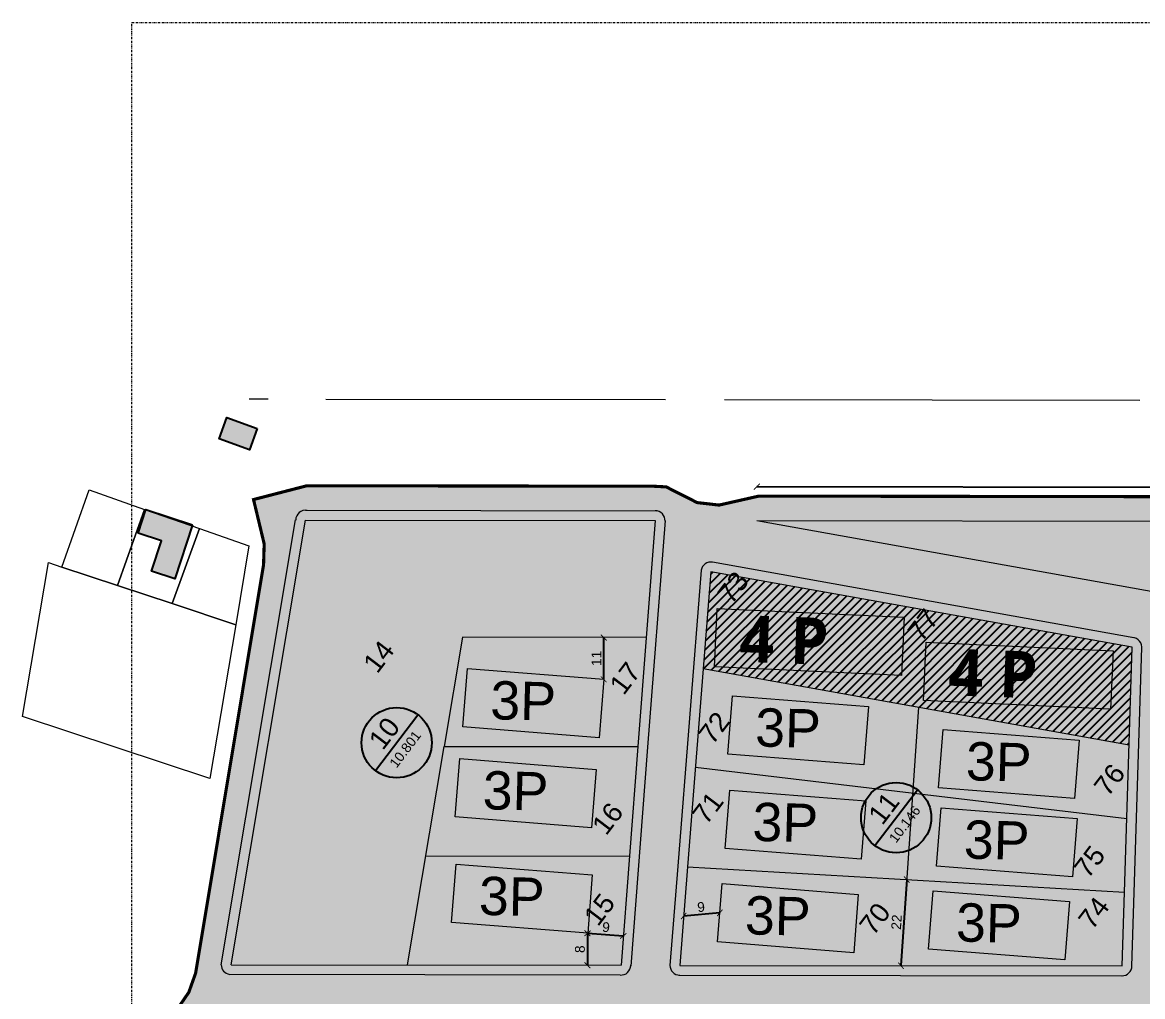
# Model space of a CAD drawing. Header units: millimetres. Extents: x -71 to 10084, y -63 to 6230.
# Drawn here: x 9054.3 to 9341.3, y 3042.8 to 3292.4 of the extents above; entities that cross this region are included whole.
import ezdxf
from ezdxf.enums import TextEntityAlignment as Align

# ---------------------------------------------------------------- set-up
doc = ezdxf.new("R2010")
doc.units = ezdxf.units.MM
doc.linetypes.add('TRAZO_Y_PUNTO', pattern=[1, 0.5, -0.25, 0, -0.25])
for name, color, linetype, lineweight, true_color in [('00.PROPUESTAS EDIFICACION', 251, 'Continuous', 5, 0x575757), ('000.TEJIDO', 214, 'Continuous', 5, 0xac029b), ('0000PARCELAS', 252, 'Continuous', 5, 0x969696), ('0000VEREDAS', 252, 'Continuous', 5, 0xa58d95), ('000CUADRAS', 251, 'Continuous', 5, 0x575757), ('00CALLES PROPUESTAS SECUNDARIAS', 18, 'Continuous', 30, 0x000000), ('01. Parcelas Esc. Urbana', 8, 'Continuous', 5, 0x808080), ('COTAS', 154, 'Continuous', 5, 0x004f9e)]:
    doc.layers.add(name, color=color, linetype=linetype, lineweight=lineweight, true_color=true_color)
for name, color, linetype, lineweight in [('5 Claves calificaciones', 22, 'Continuous', 25), ('6 Cotas parcelación', 75, 'Continuous', 18), ('MEDIANERA', 30, 'TRAZO_Y_PUNTO', 20)]:
    doc.layers.add(name, color=color, linetype=linetype, lineweight=lineweight)
for name, color, linetype in [('Edificaciones Pilar', 50, 'Continuous'), ('LT-AMBITO', 1, 'Continuous'), ('LT-SIST CALZADAS', 8, 'Continuous'), ('LT-SIST EV PUBLICO', 3, 'Continuous'), ('LT-SIST VEREDAS', 9, 'Continuous'), ('LT-ZONA R2', 30, 'Continuous'), ('LT-ZONA R3', 1, 'Continuous')]:
    doc.layers.add(name, color=color, linetype=linetype)
doc.styles.add('Arial', font='arial.ttf')
doc.styles.add('ES_TEXTO PARA BLOQUES', font='arial.ttf')
doc.styles.add('LOCALES', font='@Yu Gothic.ttf', dxfattribs={"height": 2})
doc.dimstyles.new('1000', dxfattribs={"dimtxt": 2.5, "dimasz": 1.5, "dimexe": 1.25, "dimexo": 0.625, "dimtad": 1, "dimdec": 0, "dimtxsty": 'Arial', "dimblk": 'ARCHTICK', "dimcen": 2.5, "dimse1": 1, "dimse2": 1, "dimazin": 3, "dimtfac": 1, "dimtdec": 0, "dimtmove": 2, "dimatfit": 3})

# ---------------------------------------------------------------- blocks, each defined once
blk = doc.blocks.new('_ArchTick')
at = {"color": 0, "linetype": 'ByBlock', "const_width": 0.15}
blk.add_lwpolyline([(-0.5, -0.5), (0.5, 0.5)], dxfattribs=at)
blk = doc.blocks.new('*D229')
at = {"layer": 'COTAS', "color": 0, "linetype": 'Continuous', "lineweight": -2, "transparency": 16777216}
blk.add_line((9242.48, 3173.46), (9796.25, 3172.7), dxfattribs=at)
at = {"layer": 'COTAS', "color": 0, "linetype": 'Continuous', "lineweight": -2, "transparency": 16777216, "xscale": 1.5, "yscale": 1.5, "zscale": 1.5}
for p, rotation in [((9242.48, 3173.46), 179.9220765378422), ((9796.25, 3172.7), -0.07792346215771391)]:
    blk.add_blockref('_ArchTick', p, dxfattribs=dict(at, rotation=rotation))
at = {"layer": 'COTAS', "color": 0, "linetype": 'Continuous', "transparency": 16777216, "insert": (9519.37, 3174.98), "char_height": 2.5, "attachment_point": 5, "rotation": 359.9221, "style": 'Arial'}
blk.add_mtext('554', dxfattribs=at)
blk = doc.blocks.new('10X50')
at = {"layer": '000.TEJIDO', "linetype": 'Continuous', "transparency": 33554687}
h = blk.add_hatch(color=256, dxfattribs=at)
h.dxf.hatch_style = 1
h.paths.add_polyline_path([(42.06, 27.04), (33.95, 39.65), (-6.43, 13.7), (1.68, 1.08)])
at = {"layer": '000.TEJIDO', "linetype": 'Continuous'}
blk.add_lwpolyline([(-6.43, 13.7), (1.68, 1.08), (42.06, 27.04), (33.95, 39.65)], close=True, dxfattribs=at)
at = {"linetype": 'Continuous', "insert": (2.82, 17.18), "char_height": 9.8139, "width": 88.9442, "attachment_point": 1, "rotation": 33.1352, "style": 'LOCALES'}
blk.add_mtext('{\\C256;\\c0;3 P}', dxfattribs=at)
blk = doc.blocks.new('10 X 30')
at = {"linetype": 'Continuous', "true_color": 0x2776bb, "transparency": 33554480}
h = blk.add_hatch(color=152, dxfattribs=at)
h.dxf.hatch_style = 1
h.paths.add_polyline_path([(29.44, 18.93), (21.33, 31.54), (-8.11, 12.62), (0, 0)])
at = {"layer": '000.TEJIDO', "linetype": 'Continuous'}
blk.add_lwpolyline([(0, 0), (-8.11, 12.62), (21.33, 31.54), (29.44, 18.93), (0, 0)], dxfattribs=at)
at = {"layer": '00CALLES PROPUESTAS SECUNDARIAS', "linetype": 'Continuous', "insert": (-1.43, 13.73), "char_height": 9.833, "attachment_point": 1, "rotation": 35.9341, "style": 'ES_TEXTO PARA BLOQUES'}
blk.add_mtext_dynamic_manual_height_columns('{\\C256;\\c0;3P}', width=62.6108, gutter_width=49.17, heights=[0], dxfattribs=at)
blk = doc.blocks.new('1234567')
at = {"layer": '000.TEJIDO', "linetype": 'Continuous', "true_color": 0xc8c92d, "transparency": 33554687}
h = blk.add_hatch(color=52, dxfattribs=at)
h.dxf.hatch_style = 1
h.paths.add_polyline_path([(-14.9, 48.03), (-27.25, 39.51), (0, 0), (12.35, 8.52)])
at = {"layer": '000.TEJIDO', "linetype": 'Continuous'}
blk.add_lwpolyline([(12.35, 8.52), (0, 0), (-27.25, 39.51), (-14.9, 48.03), (12.35, 8.52)], dxfattribs=at)
at = {"linetype": 'Continuous', "insert": (-12.64, 42.25), "char_height": 11.9681, "width": 50.511, "attachment_point": 1, "rotation": 305.296, "style": 'LOCALES'}
blk.add_mtext('{\\f@Yu Gothic|b1|i0|c128|p34;\\C256;\\c0;4 P}', dxfattribs=at)
blk = doc.blocks.new('*D246')
at = {"layer": '6 Cotas parcelación', "color": 0, "linetype": 'Continuous', "lineweight": -2, "transparency": 16777216}
blk.add_line((9199.07, 3059.05), (9199.06, 3050.85), dxfattribs=at)
at = {"layer": '6 Cotas parcelación', "color": 0, "linetype": 'Continuous', "lineweight": -2, "transparency": 16777216, "xscale": 1.5, "yscale": 1.5, "zscale": 1.5}
for p, rotation in [((9199.07, 3059.05), 89.92207653963564), ((9199.06, 3050.85), -90.07792346036429)]:
    blk.add_blockref('_ArchTick', p, dxfattribs=dict(at, rotation=rotation))
at = {"layer": '6 Cotas parcelación', "color": 0, "linetype": 'Continuous', "transparency": 16777216, "insert": (9197.16, 3054.95), "char_height": 2.5, "attachment_point": 5, "rotation": 89.9221, "style": 'Arial'}
blk.add_mtext('8', dxfattribs=at)
blk = doc.blocks.new('*D247')
at = {"layer": '6 Cotas parcelación', "color": 0, "linetype": 'Continuous', "lineweight": -2, "transparency": 16777216}
blk.add_line((9199.14, 3059.05), (9208.26, 3058.35), dxfattribs=at)
at = {"layer": '6 Cotas parcelación', "color": 0, "linetype": 'Continuous', "lineweight": -2, "transparency": 16777216, "xscale": 1.5, "yscale": 1.5, "zscale": 1.5}
for p, rotation in [((9199.14, 3059.05), 175.5944058789606), ((9208.26, 3058.35), -4.405594121039421)]:
    blk.add_blockref('_ArchTick', p, dxfattribs=dict(at, rotation=rotation))
at = {"layer": '6 Cotas parcelación', "color": 0, "linetype": 'Continuous', "transparency": 16777216, "insert": (9203.84, 3060.59), "char_height": 2.5, "attachment_point": 5, "rotation": 355.5944, "style": 'Arial'}
blk.add_mtext('9', dxfattribs=at)
blk = doc.blocks.new('*D248')
at = {"layer": '6 Cotas parcelación', "color": 0, "linetype": 'Continuous', "lineweight": -2, "transparency": 16777216}
blk.add_line((9203.24, 3124.1), (9203.26, 3134.81), dxfattribs=at)
at = {"layer": '6 Cotas parcelación', "color": 0, "linetype": 'Continuous', "lineweight": -2, "transparency": 16777216, "xscale": 1.5, "yscale": 1.5, "zscale": 1.5}
for p, rotation in [((9203.26, 3134.81), 89.92207653221283), ((9203.24, 3124.1), -90.07792346778719)]:
    blk.add_blockref('_ArchTick', p, dxfattribs=dict(at, rotation=rotation))
at = {"layer": '6 Cotas parcelación', "color": 0, "linetype": 'Continuous', "transparency": 16777216, "insert": (9201.37, 3129.46), "char_height": 2.5, "attachment_point": 5, "rotation": 89.9221, "style": 'Arial'}
blk.add_mtext('11', dxfattribs=at)
blk = doc.blocks.new('*D249')
at = {"layer": '6 Cotas parcelación', "color": 0, "linetype": 'Continuous', "lineweight": -2, "transparency": 16777216}
blk.add_line((9233, 3064.28), (9223.72, 3063.44), dxfattribs=at)
at = {"layer": '6 Cotas parcelación', "color": 0, "linetype": 'Continuous', "lineweight": -2, "transparency": 16777216, "xscale": 1.5, "yscale": 1.5, "zscale": 1.5}
for p, rotation in [((9223.72, 3063.44), -174.80926793334933), ((9233, 3064.28), 5.190732066650767)]:
    blk.add_blockref('_ArchTick', p, dxfattribs=dict(at, rotation=rotation))
at = {"layer": '6 Cotas parcelación', "color": 0, "linetype": 'Continuous', "transparency": 16777216, "insert": (9228.19, 3065.75), "char_height": 2.5, "attachment_point": 5, "rotation": 5.1907, "style": 'Arial'}
blk.add_mtext('9', dxfattribs=at)
blk = doc.blocks.new('*D250')
at = {"layer": '6 Cotas parcelación', "color": 0, "linetype": 'Continuous', "lineweight": -2, "transparency": 16777216}
blk.add_line((9280.89, 3072.8), (9279.4, 3050.74), dxfattribs=at)
at = {"layer": '6 Cotas parcelación', "color": 0, "linetype": 'Continuous', "lineweight": -2, "transparency": 16777216, "xscale": 1.5, "yscale": 1.5, "zscale": 1.5}
for p, rotation in [((9280.89, 3072.8), 86.13730657019126), ((9279.4, 3050.74), -93.86269342980873)]:
    blk.add_blockref('_ArchTick', p, dxfattribs=dict(at, rotation=rotation))
at = {"layer": '6 Cotas parcelación', "color": 0, "linetype": 'Continuous', "transparency": 16777216, "insert": (9278.27, 3061.89), "char_height": 2.5, "attachment_point": 5, "rotation": 86.1373, "style": 'Arial'}
blk.add_mtext('22', dxfattribs=at)

msp = doc.modelspace()

# ---------------------------------------------------------------- hatches: boundary and pattern name
at = {"layer": '00.PROPUESTAS EDIFICACION', "linetype": 'Continuous', "true_color": 0x136734, "transparency": 33554569}
h = msp.add_hatch(color=116, dxfattribs=at)
h.dxf.hatch_style = 1
h.paths.add_polyline_path([(9082.93, 2902.87), (9065.99, 2801.76), (9110.98, 2801.76), (9127.91, 2902.8)])
h.paths.add_polyline_path([(9146.35, 3010.27), (9150.64, 3035.91), (9105.23, 3035.97), (9085.44, 2917.86), (9130.85, 2917.8), (9135.15, 2943.44), (9140.75, 2976.86)])
h.paths.add_polyline_path([(9167.07, 3134.86), (9214.15, 3134.8), (9216.23, 3161.84), (9199.59, 3164.82), (9126.84, 3164.91), (9107.75, 3050.97), (9153, 3050.91), (9162.38, 3106.88)])
h.paths.add_polyline_path([(9199.59, 3164.82), (9216.23, 3161.84), (9216.46, 3164.79)])
at = {"layer": '00.PROPUESTAS EDIFICACION', "linetype": 'Continuous', "true_color": 0x136734, "transparency": 33554472}
h = msp.add_hatch(color=116, dxfattribs=at)
h.dxf.hatch_style = 1
h.paths.add_polyline_path([(9773.15, 3069.69), (9796.23, 3164), (9242.47, 3164.76)])
at = {"layer": 'COTAS', "linetype": 'Continuous', "true_color": 0xf26722, "transparency": 33554472}
h = msp.add_hatch(color=30, dxfattribs=at)
h.dxf.hatch_style = 1
h.paths.add_polyline_path([(9230.68, 3151.63), (9222.72, 3050.81), (9336.09, 3050.66), (9338.63, 3132.3)])
at = {"layer": 'Edificaciones Pilar', "transparency": 33554559}
for points in [[(9114.46, 3188.36), (9112.52, 3182.92), (9104.74, 3185.69), (9106.68, 3191.14), (9114.46, 3188.36)], [(9097.87, 3163.72), (9093.36, 3149.84), (9087.39, 3151.78), (9089.93, 3159.59), (9083.92, 3161.54), (9085.89, 3167.61), (9097.87, 3163.72)]]:
    msp.add_hatch(color=256, dxfattribs=at).paths.add_polyline_path(points, flags=0)
at = {"layer": 'LT-SIST CALZADAS', "transparency": 33554559}
h = msp.add_hatch(color=256, dxfattribs=at)
h.paths.add_polyline_path([(9072.34, 2896.74), (9070.31, 2904.51), (9074.54, 2910.67), (9076.29, 2915.51), (9094.48, 3024.53), (9094.64, 3029.84), (9092.62, 3037.61), (9096.94, 3043.92), (9098.69, 3048.84), (9116.09, 3153.47), (9116.25, 3158.79), (9113.52, 3170.16), (9127.18, 3173.69), (9216.03, 3173.57), (9219.25, 3173.4), (9227.18, 3169.38), (9232.81, 3168.74), (9242.98, 3171.04), (9804.24, 3170.27), (9792.5, 3122.28), (9791.95, 3116.75), (9793, 3111.44), (9795.52, 3106.65), (9799.3, 3102.78), (9806.25, 3098.72), (9806.25, 3054.95), (9786.97, 3055.09), (9779.87, 3053.21), (9776.73, 3051.27), (9772.88, 3047.31), (9770.36, 3042.4), (9769.52, 3038.8), (9765.64, 2917.16), (9764.38, 2910.21), (9765.14, 2901.26), (9761.38, 2793.46), (9618.18, 2793.04), (9611.27, 2794.06), (9602.6, 2793.04), (9485.78, 2793.04), (9476.86, 2794.08), (9469.83, 2793.04), (9343.87, 2793.04), (9334.95, 2794.08), (9327.92, 2793.04), (9203.37, 2793.04), (9196.23, 2794.08), (9187.59, 2793.04), (9056.24, 2793.04), (9057.48, 2803.7), (9072.18, 2891.42)])
h.paths.add_polyline_path([(9346.62, 2905.04), (9346.11, 2905), (9345.63, 2904.87), (9345.19, 2904.64), (9344.79, 2904.33), (9344.47, 2903.95), (9344.23, 2903.51), (9344.08, 2903.04), (9344.03, 2902.52), (9340.9, 2801.8), (9340.95, 2801.28), (9341.09, 2800.81), (9341.63, 2800.02), (9342.42, 2799.48), (9342.89, 2799.34), (9343.4, 2799.29), (9364.4, 2799.29), (9449.3, 2799.29), (9470.3, 2799.29), (9470.8, 2799.34), (9471.27, 2799.48), (9472.07, 2800.02), (9472.6, 2800.81), (9472.75, 2801.28), (9472.8, 2801.8), (9475.93, 2902.29), (9475.89, 2902.79), (9475.76, 2903.27), (9475.25, 2904.08), (9474.47, 2904.64), (9474.01, 2904.8), (9473.5, 2904.86), (9452.43, 2904.89), (9420.93, 2904.94), (9399.03, 2904.97), (9367.53, 2905.01)], flags=16)
h.paths.add_polyline_path([(9201.97, 2799.56), (9202.42, 2799.38), (9202.95, 2799.29), (9255.15, 2799.29), (9276.34, 2799.29), (9307.59, 2799.29), (9328.39, 2799.29), (9328.89, 2799.34), (9329.36, 2799.48), (9330.16, 2800.02), (9330.69, 2800.81), (9330.84, 2801.28), (9330.89, 2801.8), (9334.02, 2902.48), (9333.99, 2902.97), (9333.86, 2903.44), (9333.65, 2903.88), (9333.35, 2904.27), (9332.97, 2904.59), (9332.55, 2904.84), (9332.09, 2904.99), (9331.59, 2905.06), (9311.53, 2905.08), (9281.53, 2905.13), (9261.08, 2905.15), (9231.08, 2905.19), (9210.67, 2905.22), (9210.67, 2905.18), (9210.3, 2905.1), (9209.85, 2904.9), (9209.45, 2904.62), (9209.11, 2904.27), (9208.84, 2903.86), (9208.67, 2903.4), (9208.58, 2902.92), (9200.61, 2801.98), (9200.62, 2801.49), (9200.72, 2801.02), (9200.92, 2800.57), (9201.2, 2800.16), (9201.56, 2799.82)], flags=16)
h.paths.add_polyline_path([(9063.57, 2802.2), (9063.53, 2801.7), (9063.6, 2801.21), (9064, 2800.34), (9064.69, 2799.68), (9065.04, 2799.5), (9064.99, 2799.29), (9188.06, 2799.29), (9188.56, 2799.34), (9189.03, 2799.48), (9189.82, 2800.02), (9190.36, 2800.81), (9190.48, 2801.19), (9190.52, 2801.19), (9198.52, 2902.54), (9198.51, 2903.06), (9198.39, 2903.56), (9198.17, 2904.02), (9197.86, 2904.44), (9197.48, 2904.78), (9197.03, 2905.03), (9196.54, 2905.19), (9196.03, 2905.24), (9082.79, 2905.4), (9082.79, 2905.38), (9082.31, 2905.31), (9081.81, 2905.11), (9081.36, 2904.8), (9080.99, 2904.41), (9080.71, 2903.95), (9080.55, 2903.49), (9077.47, 2903.83), (9077.33, 2902.81), (9080.34, 2902.31)], flags=16)
h.paths.add_polyline_path([(9211.25, 2915.43), (9211.74, 2915.27), (9212.25, 2915.22), (9232.25, 2915.19), (9262.25, 2915.15), (9281.99, 2915.12), (9311.99, 2915.08), (9331.9, 2915.06), (9332.41, 2915.09), (9332.89, 2915.22), (9333.34, 2915.45), (9333.73, 2915.76), (9334.05, 2916.14), (9334.29, 2916.58), (9334.44, 2917.05), (9334.49, 2917.57), (9338.16, 3035.61), (9338.13, 3036.11), (9338, 3036.59), (9337.77, 3037.03), (9337.46, 3037.43), (9337.08, 3037.75), (9336.64, 3037.99), (9336.17, 3038.14), (9335.67, 3038.19), (9278.63, 3038.27), (9221.18, 3038.35), (9221.18, 3038.31), (9220.77, 3038.21), (9220.3, 3037.99), (9219.89, 3037.68), (9219.55, 3037.29), (9219.29, 3036.85), (9219.16, 3036.44), (9219.12, 3036.45), (9209.76, 2917.92), (9209.78, 2917.4), (9209.89, 2916.9), (9210.11, 2916.44), (9210.42, 2916.02), (9210.81, 2915.68)], flags=16)
h.paths.add_polyline_path([(9102.64, 3035.41), (9082.85, 2917.28), (9083.07, 2917.3), (9083.18, 2916.94), (9083.4, 2916.51), (9083.72, 2916.13), (9084.1, 2915.81), (9084.53, 2915.58), (9084.99, 2915.44), (9085.48, 2915.39), (9197.21, 2915.24), (9197.72, 2915.29), (9198.18, 2915.44), (9198.98, 2915.97), (9199.51, 2916.77), (9199.63, 2917.14), (9199.67, 2917.14), (9201.75, 2943.46), (9204.37, 2976.61), (9206.98, 3009.75), (9209.03, 3035.67), (9209.02, 3036.19), (9208.9, 3036.68), (9208.68, 3037.15), (9208.38, 3037.56), (9207.99, 3037.9), (9207.54, 3038.15), (9207.06, 3038.31), (9206.54, 3038.37), (9105.09, 3038.5), (9105.09, 3038.49), (9104.62, 3038.41), (9104.12, 3038.22), (9103.66, 3037.91), (9103.29, 3037.52), (9103.01, 3037.06), (9102.86, 3036.6), (9099.78, 3036.94), (9099.64, 3035.92)], flags=16)
h.paths.add_polyline_path([(9220.46, 3049.89), (9220.69, 3049.46), (9221, 3049.08), (9221.38, 3048.77), (9221.81, 3048.53), (9222.27, 3048.39), (9222.76, 3048.34), (9336.04, 3048.19), (9336.56, 3048.23), (9337.03, 3048.36), (9337.48, 3048.58), (9337.87, 3048.89), (9338.2, 3049.28), (9338.43, 3049.71), (9338.58, 3050.19), (9338.63, 3050.71), (9339.22, 3069.5), (9341.18, 3132.49), (9341.16, 3132.49), (9341.09, 3132.96), (9340.91, 3133.45), (9340.61, 3133.91), (9340.23, 3134.29), (9339.78, 3134.57), (9339.34, 3134.73), (9339.34, 3134.75), (9231.17, 3154.12), (9230.68, 3154.16), (9230.19, 3154.1), (9229.73, 3153.95), (9229.3, 3153.71), (9228.92, 3153.39), (9228.62, 3153.01), (9228.45, 3152.67), (9228.3, 3152.71), (9222.27, 3076.29), (9220.26, 3050.89), (9220.32, 3050.36)], flags=16)
h.paths.add_polyline_path([(9124.62, 3166), (9124.46, 3165.54), (9121.38, 3165.88), (9121.24, 3164.86), (9124.25, 3164.36), (9105.27, 3051.1), (9105.45, 3050.13), (9105.88, 3049.39), (9106.54, 3048.83), (9107.47, 3048.5), (9208.13, 3048.36), (9208.12, 3048.4), (9208.54, 3048.5), (9209, 3048.72), (9209.42, 3049.03), (9209.76, 3049.41), (9210.01, 3049.86), (9210.14, 3050.27), (9210.18, 3050.26), (9214.53, 3106.72), (9218.99, 3164.63), (9218.98, 3165.15), (9218.86, 3165.64), (9218.65, 3166.11), (9218.34, 3166.52), (9217.95, 3166.86), (9217.51, 3167.11), (9217.02, 3167.27), (9216.51, 3167.32), (9126.7, 3167.44), (9126.7, 3167.43), (9126.22, 3167.36), (9125.72, 3167.16), (9125.27, 3166.85), (9124.9, 3166.46)], flags=16)
h.paths.add_polyline_path([(9755.04, 2799.99), (9755.58, 2800.77), (9755.8, 2801.72), (9758.91, 2901.86), (9758.88, 2902.37), (9758.75, 2902.85), (9758.53, 2903.3), (9758.22, 2903.7), (9757.84, 2904.03), (9757.4, 2904.28), (9756.92, 2904.43), (9756.42, 2904.48), (9733.92, 2904.51), (9700.17, 2904.56), (9677.46, 2904.59), (9643.71, 2904.63), (9621.3, 2904.66), (9620.78, 2904.63), (9620.3, 2904.49), (9619.86, 2904.27), (9619.46, 2903.96), (9619.14, 2903.58), (9618.9, 2903.14), (9618.75, 2902.67), (9618.7, 2902.17), (9615.63, 2801.88), (9615.66, 2801.32), (9615.82, 2800.78), (9616.08, 2800.3), (9616.46, 2799.88), (9616.92, 2799.56), (9617.43, 2799.35), (9617.78, 2799.29), (9674.33, 2799.29), (9697.05, 2799.29), (9730.8, 2799.29), (9753.3, 2799.29), (9754.25, 2799.48)], flags=16)
h.paths.add_polyline_path([(9488.53, 2904.84), (9488.01, 2904.81), (9487.53, 2904.68), (9487.09, 2904.45), (9486.69, 2904.14), (9486.37, 2903.76), (9486.13, 2903.32), (9485.98, 2902.85), (9485.93, 2902.33), (9482.8, 2801.8), (9482.86, 2801.28), (9483, 2800.81), (9483.54, 2800.02), (9484.33, 2799.48), (9484.8, 2799.34), (9485.31, 2799.29), (9583.57, 2799.29), (9603.07, 2799.29), (9603.58, 2799.34), (9604.05, 2799.48), (9604.84, 2800.02), (9605.38, 2800.81), (9605.52, 2801.28), (9605.58, 2801.8), (9608.7, 2902.11), (9608.66, 2902.61), (9608.53, 2903.09), (9608.3, 2903.53), (9607.99, 2903.92), (9607.61, 2904.25), (9607.17, 2904.48), (9606.7, 2904.63), (9606.2, 2904.68), (9586.7, 2904.71), (9557.45, 2904.75), (9537.19, 2904.78), (9507.94, 2904.82)], flags=16)
h.paths.add_polyline_path([(9348.17, 3035.66), (9344.5, 2917.54), (9344.68, 2916.58), (9345.2, 2915.8), (9345.97, 2915.26), (9346.92, 2915.04), (9367.99, 2915.01), (9399.49, 2914.96), (9421.39, 2914.93), (9452.89, 2914.89), (9473.8, 2914.86), (9474.32, 2914.9), (9474.79, 2915.03), (9475.24, 2915.26), (9475.63, 2915.57), (9475.96, 2915.95), (9476.19, 2916.39), (9476.34, 2916.86), (9476.39, 2917.38), (9480.07, 3035.42), (9480.03, 3035.92), (9479.9, 3036.4), (9479.68, 3036.84), (9479.36, 3037.24), (9478.98, 3037.56), (9478.54, 3037.8), (9478.07, 3037.95), (9477.57, 3038), (9456.57, 3038.03), (9425.07, 3038.07), (9403.18, 3038.1), (9371.68, 3038.14), (9350.77, 3038.17), (9350.25, 3038.13), (9349.77, 3038), (9349.33, 3037.78), (9348.93, 3037.47), (9348.61, 3037.08), (9348.37, 3036.65), (9348.22, 3036.17)], flags=16)
h.paths.add_polyline_path([(9619.36, 2916.21), (9619.59, 2915.78), (9619.9, 2915.4), (9620.28, 2915.08), (9620.71, 2914.85), (9621.18, 2914.71), (9621.67, 2914.66), (9756.92, 2914.48), (9757.86, 2914.68), (9758.63, 2915.2), (9759.16, 2915.96), (9759.38, 2916.9), (9763.69, 3055.63), (9766.76, 3055.53), (9766.81, 3056.62), (9763.71, 3056.83), (9763.65, 3057.3), (9763.46, 3057.8), (9763.17, 3058.25), (9762.79, 3058.63), (9762.34, 3058.92), (9761.9, 3059.08), (9761.9, 3059.09), (9627.2, 3083.21), (9626.71, 3083.25), (9626.22, 3083.19), (9625.76, 3083.04), (9625.33, 3082.8), (9624.96, 3082.48), (9624.65, 3082.1), (9624.48, 3081.76), (9624.29, 3081.82), (9619.17, 2917.17), (9619.22, 2916.68)], flags=16)
h.paths.add_polyline_path([(9492.92, 3106.12), (9492.61, 3105.74), (9492.44, 3105.4), (9492.25, 3105.46), (9491.44, 3079.32), (9490.44, 3047.33), (9489.45, 3015.35), (9488.45, 2983.36), (9487.46, 2951.38), (9486.4, 2917.35), (9486.59, 2916.39), (9487.1, 2915.6), (9487.87, 2915.06), (9488.83, 2914.84), (9606.57, 2914.68), (9607.09, 2914.72), (9607.56, 2914.85), (9608.01, 2915.08), (9608.4, 2915.39), (9608.73, 2915.77), (9608.96, 2916.21), (9609.11, 2916.68), (9609.16, 2917.2), (9614.34, 3083.58), (9614.32, 3083.58), (9614.26, 3084.05), (9614.07, 3084.55), (9613.78, 3085), (9613.39, 3085.38), (9612.94, 3085.66), (9612.5, 3085.83), (9612.51, 3085.84), (9495.16, 3106.85), (9494.67, 3106.89), (9494.18, 3106.83), (9493.72, 3106.68), (9493.29, 3106.44)], flags=16)
h.paths.add_polyline_path([(9351.79, 3131.39), (9351.49, 3131.01), (9351.32, 3130.67), (9351.13, 3130.73), (9348.64, 3050.69), (9348.82, 3049.73), (9349.34, 3048.94), (9350.11, 3048.39), (9351.07, 3048.17), (9373.13, 3048.14), (9395.13, 3048.11), (9417.13, 3048.08), (9477.94, 3048), (9478.46, 3048.03), (9478.94, 3048.16), (9479.38, 3048.39), (9479.77, 3048.7), (9480.1, 3049.09), (9480.34, 3049.52), (9480.48, 3050), (9480.54, 3050.51), (9482.3, 3107.22), (9482.28, 3107.22), (9482.22, 3107.69), (9482.03, 3108.19), (9481.74, 3108.64), (9481.35, 3109.02), (9480.9, 3109.3), (9480.46, 3109.47), (9480.47, 3109.48), (9354.04, 3132.12), (9353.55, 3132.16), (9353.06, 3132.1), (9352.6, 3131.95), (9352.17, 3131.71)], flags=16)
h.paths.add_polyline_path([(9800.01, 3095.1), (9800.01, 3095.1), (9800.01, 3095.1), (9800.01, 3095.1), (9800.01, 3095.1), (9800.01, 3095.1), (9800.01, 3095.11), (9800.01, 3095.11), (9800.01, 3095.11), (9800.01, 3095.11), (9800.01, 3095.11), (9800, 3095.11), (9800, 3095.11), (9800, 3095.11), (9800, 3095.11), (9800, 3095.11), (9800, 3095.11), (9800, 3095.11), (9800, 3095.11), (9800, 3095.11), (9800, 3095.11), (9800, 3095.11), (9799.99, 3095.11), (9799.99, 3095.11), (9799.99, 3095.11), (9799.99, 3095.11), (9799.99, 3095.11), (9799.99, 3095.1), (9799.99, 3095.1), (9799.99, 3095.1), (9799.99, 3095.1), (9791.67, 3061.1), (9791.67, 3061.09), (9791.67, 3061.09), (9791.67, 3061.09), (9791.67, 3061.09), (9791.67, 3061.09), (9791.67, 3061.09), (9791.67, 3061.09), (9791.67, 3061.09), (9791.67, 3061.09), (9791.67, 3061.09), (9791.67, 3061.09), (9791.67, 3061.09), (9791.67, 3061.08), (9791.67, 3061.08), (9791.67, 3061.08), (9791.68, 3061.08), (9791.68, 3061.08), (9791.68, 3061.08), (9791.68, 3061.08), (9800, 3061.14), (9800, 3061.14), (9800, 3061.14), (9800, 3061.14), (9800, 3061.14), (9800, 3061.14), (9800.01, 3061.14), (9800.01, 3061.15), (9800.01, 3061.15), (9800.01, 3061.15), (9800.01, 3061.15), (9800.01, 3061.15), (9800.01, 3061.15), (9800.01, 3061.15), (9800.01, 3061.15), (9800.01, 3061.15), (9800.01, 3061.15)], flags=16)
h.paths.add_polyline_path([(9796.29, 3164.03), (9796.29, 3164.03), (9796.29, 3164.03), (9796.29, 3164.03), (9796.29, 3164.04), (9796.29, 3164.04), (9796.29, 3164.04), (9796.29, 3164.04), (9796.29, 3164.04), (9796.29, 3164.04), (9796.29, 3164.04), (9796.29, 3164.04), (9796.29, 3164.04), (9796.28, 3164.04), (9796.28, 3164.04), (9796.28, 3164.04), (9796.28, 3164.04), (9796.28, 3164.04), (9796.28, 3164.04), (9242.51, 3164.8), (9242.51, 3164.8), (9242.51, 3164.8), (9242.51, 3164.8), (9242.51, 3164.8), (9242.51, 3164.8), (9242.51, 3164.8), (9242.51, 3164.79), (9242.51, 3164.79), (9242.51, 3164.79), (9242.5, 3164.79), (9242.5, 3164.79), (9242.5, 3164.79), (9242.5, 3164.79), (9242.5, 3164.79), (9242.5, 3164.79), (9242.5, 3164.79), (9242.5, 3164.79), (9242.5, 3164.79), (9242.5, 3164.78), (9242.5, 3164.78), (9242.5, 3164.78), (9242.5, 3164.78), (9242.51, 3164.78), (9242.51, 3164.78), (9242.51, 3164.78), (9242.51, 3164.78), (9242.51, 3164.78), (9242.51, 3164.78), (9242.51, 3164.78), (9242.51, 3164.78), (9773.2, 3069.71), (9773.2, 3069.71), (9773.2, 3069.71), (9773.2, 3069.71), (9773.2, 3069.71), (9773.2, 3069.71), (9773.2, 3069.72), (9773.2, 3069.72), (9773.21, 3069.72), (9773.21, 3069.72), (9773.21, 3069.72), (9773.21, 3069.72), (9773.21, 3069.72), (9773.21, 3069.72), (9773.21, 3069.72), (9773.21, 3069.72)], flags=16)
at = {"layer": 'LT-SIST EV PUBLICO', "transparency": 33554559}
for points in [[(9107.79, 3051), (9126.88, 3164.94), (9199.63, 3164.85), (9216.27, 3161.87), (9214.19, 3134.83), (9167.12, 3134.89), (9162.43, 3106.91), (9153.05, 3050.94)], [(9216.5, 3164.82), (9216.27, 3161.87), (9199.63, 3164.85)], [(9773.2, 3069.72), (9242.51, 3164.79), (9796.28, 3164.03)]]:
    msp.add_hatch(color=256, dxfattribs=at).paths.add_polyline_path(points)
at = {"layer": 'LT-SIST VEREDAS', "transparency": 33554559}
h = msp.add_hatch(color=256, dxfattribs=at)
h.paths.add_polyline_path([(9126.22, 3167.36), (9126.7, 3167.43), (9126.7, 3167.44), (9216.51, 3167.32), (9217.02, 3167.27), (9217.51, 3167.11), (9217.95, 3166.86), (9218.34, 3166.52), (9218.65, 3166.11), (9218.86, 3165.64), (9218.98, 3165.15), (9218.99, 3164.63), (9214.53, 3106.72), (9210.18, 3050.26), (9210.14, 3050.27), (9210.01, 3049.86), (9209.76, 3049.41), (9209.42, 3049.03), (9209, 3048.72), (9208.54, 3048.5), (9208.12, 3048.4), (9208.13, 3048.36), (9107.47, 3048.5), (9106.54, 3048.83), (9105.88, 3049.39), (9105.45, 3050.13), (9105.27, 3051.1), (9124.25, 3164.36), (9121.24, 3164.86), (9121.38, 3165.88), (9124.46, 3165.54), (9124.62, 3166), (9124.9, 3166.46), (9125.27, 3166.85), (9125.72, 3167.16)])
h.paths.add_polyline_path([(9216.5, 3164.82), (9126.88, 3164.94), (9107.79, 3051), (9207.72, 3050.86), (9212.04, 3106.91)], flags=16)
h = msp.add_hatch(color=256, dxfattribs=at)
h.paths.add_polyline_path([(9228.3, 3152.71), (9228.45, 3152.67), (9228.62, 3153.01), (9228.92, 3153.39), (9229.3, 3153.71), (9229.73, 3153.95), (9230.19, 3154.1), (9230.68, 3154.16), (9231.17, 3154.12), (9339.34, 3134.75), (9339.34, 3134.73), (9339.78, 3134.57), (9340.23, 3134.29), (9340.61, 3133.91), (9340.91, 3133.45), (9341.09, 3132.96), (9341.16, 3132.49), (9341.18, 3132.49), (9339.22, 3069.5), (9338.63, 3050.71), (9338.58, 3050.19), (9338.43, 3049.71), (9338.2, 3049.28), (9337.87, 3048.89), (9337.48, 3048.58), (9337.03, 3048.36), (9336.56, 3048.23), (9336.04, 3048.19), (9222.76, 3048.34), (9222.27, 3048.39), (9221.81, 3048.53), (9221.38, 3048.77), (9221, 3049.08), (9220.69, 3049.46), (9220.46, 3049.89), (9220.32, 3050.36), (9220.26, 3050.89), (9222.27, 3076.29)])
h.paths.add_polyline_path([(9338.67, 3132.33), (9230.73, 3151.66), (9224.76, 3076.09), (9222.77, 3050.84), (9336.13, 3050.69), (9336.72, 3069.58)], flags=16)
at = {"layer": 'LT-ZONA R2', "transparency": 33554559}
for points in [[(9214.19, 3134.83), (9212.04, 3106.91), (9209.87, 3078.78), (9207.72, 3050.86), (9153.05, 3050.94), (9157.74, 3078.92), (9162.43, 3106.91), (9167.12, 3134.89)], [(9222.77, 3050.84), (9224.76, 3076.09), (9226.78, 3101.63), (9228.77, 3126.88), (9283.92, 3117.01), (9283.92, 3117.01), (9337.89, 3107.34), (9337.31, 3088.45), (9282.44, 3094.99), (9282.44, 3094.99), (9337.31, 3088.45), (9336.72, 3069.58), (9336.13, 3050.69), (9279.45, 3050.77)]]:
    msp.add_hatch(color=256, dxfattribs=at).paths.add_polyline_path(points)
at = {"layer": 'LT-ZONA R3', "transparency": 33554559}
h = msp.add_hatch(dxfattribs=at)
h.set_pattern_fill('ANSI31', scale=0.5)
h.paths.add_polyline_path([(9228.77, 3126.88), (9230.73, 3151.66), (9338.67, 3132.33), (9337.89, 3107.34)])

# ---------------------------------------------------------------- linework, layer by layer
at = {"layer": '00.PROPUESTAS EDIFICACION', "linetype": 'Continuous'}
for p, q in [((9112.38, 3195.93), (9117.26, 3195.93)), ((9132.03, 3195.91), (9219.12, 3195.79)), ((9234.17, 3195.77), (9340.6, 3195.62)), ((9242.47, 3164.76), (9796.23, 3164)), ((9242.47, 3164.76), (9773.15, 3069.69))]:
    msp.add_line(p, q, dxfattribs=at)
at = {"layer": '0000PARCELAS', "linetype": 'Continuous'}
for p, q in [((9228.73, 3126.85), (9337.85, 3107.31)), ((9283.88, 3116.98), (9279.4, 3050.74)), ((9153, 3050.91), (9162.38, 3106.88)), ((9226.73, 3101.6), (9337.26, 3088.42)), ((9157.69, 3078.89), (9209.83, 3078.75)), ((9224.72, 3076.06), (9336.67, 3069.55))]:
    msp.add_line(p, q, dxfattribs=at)
msp.add_lwpolyline([(9214.15, 3134.8), (9167.07, 3134.86), (9162.38, 3106.88), (9211.99, 3106.88)], dxfattribs=at)
at = {"layer": '0000VEREDAS', "linetype": 'Continuous'}
for points in [[(9126.84, 3167.41), (9216.65, 3167.29)], [(9105.21, 3050.97), (9124.31, 3164.92)], [(9218.96, 3164.79), (9214.49, 3106.69), (9210.17, 3050.64)], [(9228.21, 3152.07), (9222.22, 3076.26), (9220.21, 3050.82)], [(9339.07, 3134.76), (9231.12, 3154.09)], [(9338.59, 3050.58), (9339.17, 3069.47), (9341.12, 3132.22)], [(9207.48, 3048.33), (9107.33, 3048.47)], [(9222.52, 3048.31), (9336.08, 3048.16)]]:
    msp.add_lwpolyline(points, dxfattribs=at)
for centre, start, end in [((9126.84, 3164.91), 80.4875, 179.9221), ((9216.46, 3164.79), 355.5937, 89.924), ((9230.68, 3151.63), 79.8477, 169.849), ((9338.63, 3132.3), 349.849, 88.2183), ((9107.75, 3050.97), 179.9221, 260.4875), ((9207.68, 3050.83), 265.4855, 359.9221), ((9222.72, 3050.81), 179.9221, 269.9232), ((9336.09, 3050.66), 268.2183, 0)]:
    msp.add_arc(centre, 2.5, start, end, dxfattribs=at)
at = {"layer": '000CUADRAS', "linetype": 'Continuous'}
msp.add_line((9107.75, 3050.97), (9207.68, 3050.83), dxfattribs=at)
for points in [[(9107.75, 3050.97), (9126.84, 3164.91), (9216.46, 3164.79), (9211.99, 3106.88), (9207.68, 3050.83)], [(9222.72, 3050.81), (9336.09, 3050.66), (9336.67, 3069.55), (9338.63, 3132.3), (9230.68, 3151.63), (9224.72, 3076.06), (9222.72, 3050.81)]]:
    msp.add_lwpolyline(points, dxfattribs=at)
at = {"layer": '01. Parcelas Esc. Urbana', "linetype": 'Continuous', "flags": 128}
for points in [[(9085.61, 3167.63), (9078.64, 3148.14), (9064.42, 3152.86), (9071.37, 3172.62), (9085.61, 3167.63)], [(9085.61, 3167.63), (9078.64, 3148.14), (9064.42, 3152.86), (9071.37, 3172.62), (9085.61, 3167.63)], [(9099.67, 3162.7), (9092.64, 3143.5), (9078.64, 3148.14), (9085.61, 3167.63), (9099.67, 3162.7)], [(9099.67, 3162.7), (9092.64, 3143.5), (9078.64, 3148.14), (9085.61, 3167.63), (9099.67, 3162.7)], [(9112.28, 3158.27), (9109, 3138.08), (9092.64, 3143.5), (9099.67, 3162.7), (9112.28, 3158.27)], [(9112.28, 3158.27), (9109, 3138.08), (9092.64, 3143.5), (9099.67, 3162.7), (9112.28, 3158.27)], [(9060.99, 3153.99), (9064.42, 3152.86), (9078.64, 3148.14), (9092.64, 3143.5), (9109, 3138.08), (9102.31, 3098.65), (9054.3, 3114.56), (9060.99, 3153.99)], [(9060.99, 3153.99), (9064.42, 3152.86), (9078.64, 3148.14), (9092.64, 3143.5), (9109, 3138.08), (9102.31, 3098.65), (9054.3, 3114.56), (9060.99, 3153.99)]]:
    msp.add_lwpolyline(points, close=True, dxfattribs=at)
at = {"layer": '5 Claves calificaciones'}
for points in [[(9144.75, 3100.7), (9155.64, 3115.03)], [(9272.74, 3081.49), (9283.63, 3095.82)]]:
    msp.add_lwpolyline(points, dxfattribs=at)
for centre in [(9150.2, 3107.86), (9278.18, 3088.65)]:
    msp.add_circle(centre, 9, dxfattribs=at)
at = {"layer": 'Edificaciones Pilar', "linetype": 'Continuous', "flags": 128}
for points in [[(9114.46, 3188.36), (9112.52, 3182.92), (9104.74, 3185.69), (9106.68, 3191.14), (9114.46, 3188.36)], [(9097.87, 3163.72), (9093.36, 3149.84), (9087.39, 3151.78), (9089.93, 3159.59), (9083.92, 3161.54), (9085.89, 3167.61), (9097.87, 3163.72)]]:
    msp.add_lwpolyline(points, close=True, dxfattribs=at)
at = {"layer": 'LT-AMBITO', "const_width": 0.8}
msp.add_lwpolyline([(9076.29, 2915.51), (9094.48, 3024.53), (9094.64, 3029.84), (9092.62, 3037.61), (9096.94, 3043.92), (9098.69, 3048.84), (9116.09, 3153.47), (9116.25, 3158.79), (9113.52, 3170.16), (9127.18, 3173.69), (9216.03, 3173.57), (9219.25, 3173.4), (9227.18, 3169.38), (9232.81, 3168.74), (9242.98, 3171.04), (9804.24, 3170.27)], dxfattribs=at)
at = {"layer": 'MEDIANERA'}
for p, q in [((9082.38, 2960.38), (9082.38, 3292.4)), ((9082.38, 3292.4), (9766.4, 3292.4))]:
    msp.add_line(p, q, dxfattribs=at)

# ---------------------------------------------------------------- block references
at = {"layer": '000.TEJIDO', "linetype": 'Continuous'}
for name, p, rotation in [('1234567', (9279.56, 3125.04), 52.75206907912627), ('1234567', (9333.12, 3116.45), 52.75206907912627), ('10 X 30', (9167.17, 3111.9), 322.7520690791263), ('10 X 30', (9235.03, 3104.95), 322.7520690791263), ('10 X 30', (9289.02, 3096.28), 322.7520690791263), ('10 X 30', (9165.22, 3088.84), 322.7520690791263), ('10 X 30', (9234.34, 3080.74), 322.7520690791263), ('10 X 30', (9288.5, 3076.22), 322.7520690791263), ('10 X 30', (9369.47, 3056.99), 52.75206907912627), ('10 X 30', (9164.25, 3061.8), 322.7520690791263), ('10 X 30', (9232.41, 3056.81), 322.7520690791263), ('10 X 30', (9286.5, 3054.99), 322.7520690791263), ('10X50', (9148.99, 3015.21), 322.7520690791263)]:
    msp.add_blockref(name, p, dxfattribs=dict(at, rotation=rotation))

# ---------------------------------------------------------------- texts
at = {"layer": '5 Claves calificaciones', "style": 'Arial'}
for s, p in [('73', (9238.38, 3146.14)), ('77', (9287.09, 3136.53)), ('14', (9147.57, 3128.42)), ('17', (9210.71, 3122.88)), ('72', (9233.53, 3110.18)), ('10', (9149, 3108.77)), ('76', (9334.82, 3096.87)), ('71', (9231.93, 3089.68)), ('11', (9276.99, 3089.56)), ('16', (9206.22, 3086.93)), ('75', (9329.72, 3075.89)), ('15', (9204.12, 3063.64)), ('70', (9274.71, 3061.26)), ('74', (9330.82, 3062.75))]:
    msp.add_text(s, height=5, rotation=52.7559, dxfattribs=at).set_placement(p, align=Align.CENTER)
for s, p in [('10.801', (9151.39, 3106.95)), ('10.146', (9279.38, 3087.74))]:
    msp.add_text(s, height=2.5, rotation=52.7521, dxfattribs=at).set_placement(p, align=Align.TOP_CENTER)

# ---------------------------------------------------------------- dimensions: what is measured, and where the dimension line sits
at = {"layer": '6 Cotas parcelación', "linetype": 'Continuous'}
for p1, p2, distance, picture, middle in [((9203.24, 3124.1), (9203.26, 3134.81), 0, '*D248', (9201.37, 3129.46)), ((9280.89, 3072.8), (9279.4, 3050.74), 0, '*D250', (9278.27, 3061.89)), ((9233, 3064.28), (9223.72, 3063.44), 0, '*D249', (9228.19, 3065.75)), ((9199.14, 3059.05), (9199.13, 3050.85), -0.07, '*D246', (9197.16, 3054.95)), ((9199.14, 3059.05), (9208.26, 3058.35), 0, '*D247', (9203.84, 3060.59))]:
    dim = msp.add_aligned_dim(p1=p1, p2=p2, distance=distance, dimstyle='1000', dxfattribs=at)
    dim.commit()
    dim.dimension.update_dxf_attribs({"geometry": picture, "text_midpoint": middle})
at = {"layer": 'COTAS', "linetype": 'Continuous'}
dim = msp.add_aligned_dim(p1=(9242.47, 3164.76), p2=(9796.23, 3164), distance=8.7, dimstyle='1000', dxfattribs=at)
dim.commit()
dim.dimension.update_dxf_attribs({"geometry": '*D229', "text_midpoint": (9519.37, 3174.98)})

doc.saveas('drawing.dxf')
